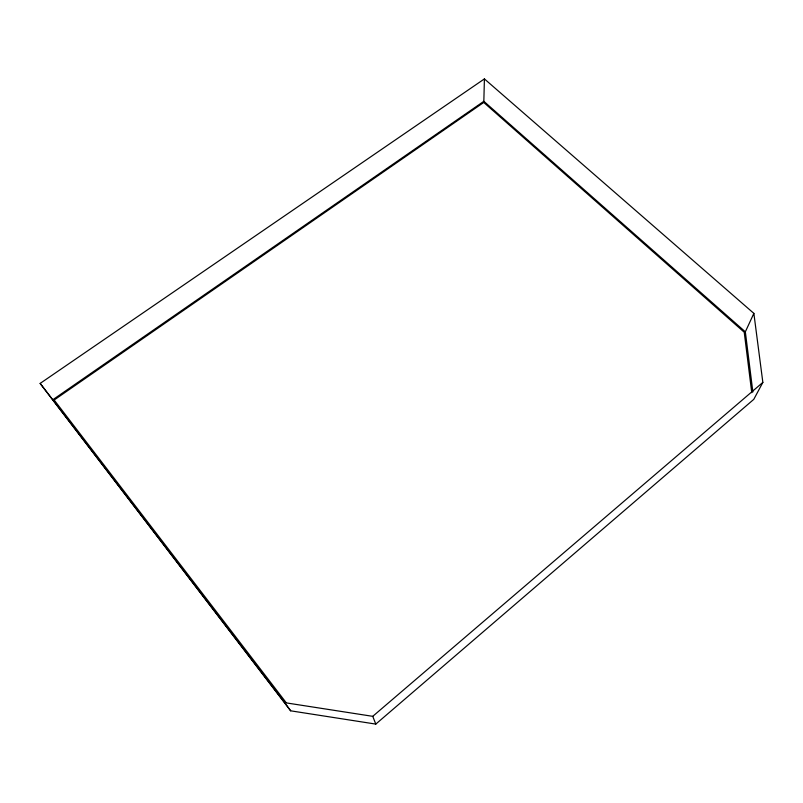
<?xml version="1.0" encoding="UTF-8"?>
<svg xmlns="http://www.w3.org/2000/svg" width="803" height="803" viewBox="0 0 803 803"><rect width="100%" height="100%" fill="white"/><g stroke="black" fill="none" stroke-linecap="round" stroke-linejoin="round"><path stroke-width="1.2" d="M752.863 391.984L745.345 331.83L483.838 101.319L484.41 78.905L40.15 383.412L290.656 710.816L375.794 724.095L753.786 399.352L762.85 382.409L753.866 313.381L484.41 78.905M745.345 331.83L753.866 313.381M40.15 383.412L284.653 702.645L372.743 716.336L762.85 382.409M52.566 399.914L483.838 101.319M286.089 702.575L54.162 400.004L483.737 102.443L744.23 332.221L751.759 392.707M284.653 702.645L290.656 710.816M372.743 716.336L375.794 724.095"/></g></svg>
